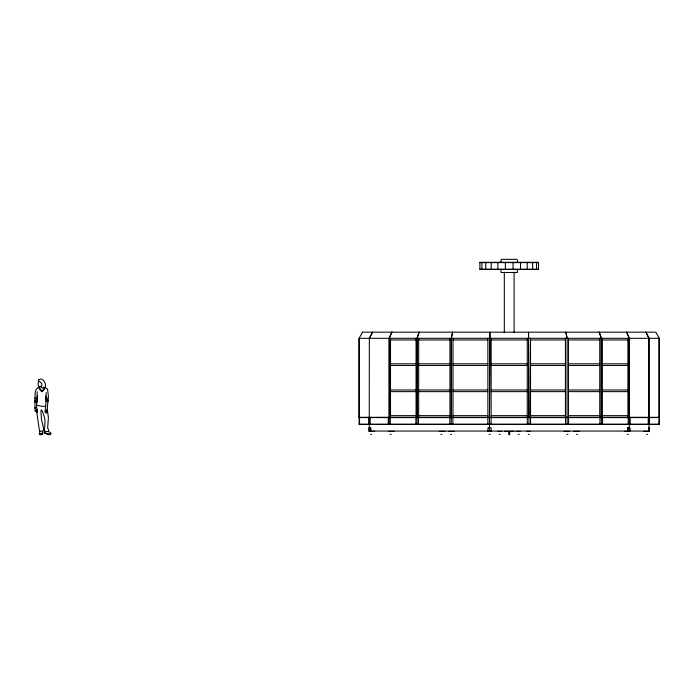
<?xml version="1.0" encoding="UTF-8"?>
<svg xmlns="http://www.w3.org/2000/svg" width="694" height="694" viewBox="0 0 694 694"><rect width="100%" height="100%" fill="white"/><g stroke="black" fill="none" stroke-linecap="round" stroke-linejoin="round"><path stroke-width="1.04" d="M42.828 431.442L42.351 434.461L39.966 434.67L39.315 433.707L40.026 431.46L41.779 430.974C46.368 432.614 40.53 420.182 41.371 416.756C39.619 402.659 43.887 413.633 45.015 420.486L44.425 431.269L48.38 431.659L48.615 429.699L47.643 428.224L48.415 417.406L47.27 409.234M369.338 338.308L372.565 332.174L369.338 338.308L369.234 431.382M417.051 338.308L419.176 332.174L417.051 338.308L417.051 424.468M451.274 338.308L452.618 332.174L451.274 338.308L451.274 424.468M528.967 417.294L528.533 332.174L528.967 424.468M567.137 417.294L567.137 424.468M601.368 338.308L599.243 332.174L601.368 338.308L601.368 424.468M629.311 431.052L629.311 338.308L626.561 332.174L629.311 338.308M369.338 431.052L649.072 431.052L649.072 338.308L645.862 332.174L649.072 338.308M362.563 332.174L655.856 332.174L659.3 338.308L659.3 424.468L359.11 424.468L359.11 338.308L362.563 332.174M34.943 408.081L36.53 407.196L34.943 408.081L35.333 411.1M36.791 402.451L36.444 407.222M45.839 399.501L46.168 392.526M46.897 410.44L46.073 413.19L46.22 410.909M47.947 398.72L48.415 396.248L47.53 389.143L44.086 387.087L42.638 388.206L41.553 387.59L41.935 383.678L38.743 380.72L37.996 384.042L38.5 386.046L38.985 386.584L40.651 386.142M48.563 431.538C52.544 432.839 50.662 435.945 47.322 434.297L46.784 433.698L44.425 433.577L44.572 431.46M46.966 412.141L48.198 398.191M34.995 397.593L34.943 407.829M37.207 391.728L36.851 402.529L35.949 401.826L34.769 402.268M45.899 396.048C47.175 401.869 43.132 417.45 46.429 410.267M36.895 402.095L37.398 395.858M37.381 411.976L36.661 409.477M389.1 338.308L391.867 332.174L389.1 338.308L389.1 424.468M44.39 432.883L48.059 434.271L49.855 434.331L50.966 433.394M42.36 433.082L42.802 432.527M45.951 400.499L47.183 399.883L48.198 400.499M46.021 401.592L47.036 401.037L48.094 401.843M34.726 400.932L35.585 400.551L36.999 401.141M42.386 433.542L42.698 432.206M37.268 412.045L35.923 410.553M40.026 431.46L39.332 429.985L36.739 411.95L35.776 411.672L35.368 410.397M45.162 387.729C46.81 384.19 42.941 376.4 38.361 379.887L38.37 381.266M42.421 433.724L39.315 433.923M42.421 434.106L41.466 433.993M39.914 386.48L40.295 387.174C34.223 387.399 34.917 394.799 35.221 399.024M45.986 406.224L42.395 406.415L36.4 405.244M50.089 434.019L47.938 433.984L44.511 432.423M501.033 259.33L517.377 259.33M479.892 262.618L538.518 262.618M479.892 269.203L538.518 269.203M659.3 338.308L359.11 338.308L359.11 417.597L659.3 417.597L658.866 424.173M390.514 339.956L416.053 339.956M418.664 339.956L449.946 339.956M452.991 339.956L487.882 339.956M491.144 339.956L527.266 339.956M530.528 339.956L565.428 339.956M568.464 339.956L599.746 339.956M602.357 339.956L627.905 339.956M390.514 363.821L416.053 363.821M418.664 363.821L449.946 363.821M452.991 363.821L487.882 363.821M491.144 363.821L527.266 363.821M530.528 363.821L565.428 363.821M568.464 363.821L599.746 363.821M602.357 363.821L627.905 363.821M390.514 365.46L416.053 365.46M418.664 365.46L449.946 365.46M452.991 365.46L487.882 365.46M491.144 365.46L527.266 365.46M530.528 365.46L565.428 365.46M568.464 365.46L599.746 365.46M602.357 365.46L627.905 365.46M390.514 389.985L416.053 389.985M418.664 389.985L449.946 389.985M452.991 389.985L487.882 389.985M491.144 389.985L527.266 389.985M530.528 389.985L565.428 389.985M568.464 389.985L599.746 389.985M602.357 389.985L627.905 389.985M390.514 391.624L416.053 391.624M418.664 391.624L449.946 391.624M452.991 391.624L487.882 391.624M491.144 391.624L527.266 391.624M530.528 391.624L565.428 391.624M568.464 391.624L599.746 391.624M602.357 391.624L627.905 391.624M390.514 415.654L416.053 415.654M418.664 415.654L449.946 415.654M452.991 415.654L487.882 415.654M491.144 415.654L527.266 415.654M530.528 415.654L565.428 415.654M568.464 415.654L599.746 415.654M602.357 415.654L627.905 415.654M359.11 417.294L659.3 417.294M629.311 417.597L628.139 417.597L628.139 424.173M649.072 417.597L648.239 417.597L648.239 424.173M359.11 424.173L659.3 424.173M374.682 431.382L368.991 431.382L368.991 427.764L370.822 427.764L370.822 431.052M388.579 431.382L394.166 431.382M439.207 431.382L444.897 431.382M448.888 431.382L454.475 431.382M491.708 431.382L487.917 431.382L487.969 427.764L491.17 427.764L491.118 431.382M497.841 431.382L501.632 431.382M504.659 431.382L513.76 431.382M516.778 431.382L520.569 431.382M526.703 431.382L530.494 431.382M563.979 431.382L569.557 431.382M573.513 431.382L579.204 431.382M624.279 431.382L629.857 431.382L629.857 427.764L627.593 427.764L627.593 431.052M643.737 431.382L649.419 431.382L649.419 427.764L648.829 427.764L648.829 431.052M370.691 434.349L371.646 434.349M390.184 434.349L391.173 434.349M440.907 434.349L441.861 434.349M450.501 434.349L451.482 434.349M489.227 434.349L490.181 434.349M499.151 434.349L500.105 434.349M518.314 434.349L519.268 434.349M528.229 434.349L529.184 434.349M566.972 434.349L567.926 434.349M576.549 434.349L577.503 434.349M627.272 434.349L628.217 434.349M646.773 434.349L647.728 434.349M40.087 433.923L39.411 433.542M35.706 411.455L35.16 410.44M36.921 411.169C37.962 411.403 36.99 408.124 36.496 407.465M44.676 387.443L44.468 388.805A10.505 9.412 -90 0 1 41.961 391.772L40.018 389.95L38.821 387.668M44.286 387.2L44.147 388.588L41.926 391.251L39.202 387.538M567.137 338.308L565.81 332.174L567.137 338.308L567.024 417.294M46.385 412.652L47.253 410.536M659.005 338.308L659.005 417.294M649.497 417.597L649.497 424.173M649.176 427.764L649.176 431.382M648.795 338.308L648.795 417.294M630.143 417.597L630.143 424.173M629.614 427.764L629.614 431.382M629.076 338.308L629.076 417.294M627.905 338.308L627.905 417.294M627.896 427.764L627.896 431.382M602.539 417.597L602.539 424.173M602.357 338.308L602.357 417.294M601.186 338.308L601.186 417.294M599.928 417.597L599.928 424.173M599.746 338.308L599.746 417.294M568.464 338.308L568.464 417.294M568.577 417.597L568.577 424.173M565.428 338.308L565.428 417.294M565.541 417.597L565.541 424.173M536.523 262.323L536.523 269.498M532.662 262.323L532.662 269.498M530.572 417.597L530.572 424.173M530.528 338.308L530.528 417.294M527.266 338.308L527.266 417.294M527.31 417.597L527.31 424.173M527.206 262.323L527.206 269.498M520.517 262.323L520.517 269.498M517.377 269.203L517.377 272.49L501.033 272.49L501.033 269.203M514.098 272.291L514.098 332.773M513.066 262.323L513.066 269.498M509.7 431.382L509.7 434.67L508.728 434.67L508.711 431.382M505.345 262.323L505.345 269.498M504.312 272.291L504.312 332.773M497.893 262.323L497.893 269.498M491.205 262.323L491.205 269.498M491.144 338.308L491.144 417.294M491.109 417.597L491.109 424.173M489.487 417.294L489.903 332.174L489.4 431.382M487.882 338.308L487.882 417.294M487.847 417.597L487.847 424.173M485.748 262.323L485.748 269.498M481.896 262.323L481.896 269.498M452.991 338.308L452.991 417.294M452.878 417.597L452.878 424.173M451.386 338.308L451.386 417.294M449.946 338.308L449.946 417.294M449.833 417.597L449.833 424.173M418.664 338.308L418.664 417.294M418.482 417.597L418.482 424.173M417.224 338.308L417.224 417.294M416.053 338.308L416.053 417.294M415.871 417.597L415.871 424.173M390.514 338.308L390.514 417.294M390.28 417.597L390.28 424.173M389.334 338.308L389.334 417.294M388.276 417.597L388.276 424.173M370.466 427.764L370.466 431.382M370.171 417.597L370.171 424.173M368.913 417.597L368.913 424.173M359.544 417.597L359.544 424.173M501.042 260.84L501.051 261.447L501.042 260.84M517.351 260.84L517.36 261.447L517.351 260.84M538.518 262.323L479.892 262.323L479.892 269.498L538.518 269.498L538.518 262.323"/></g></svg>
